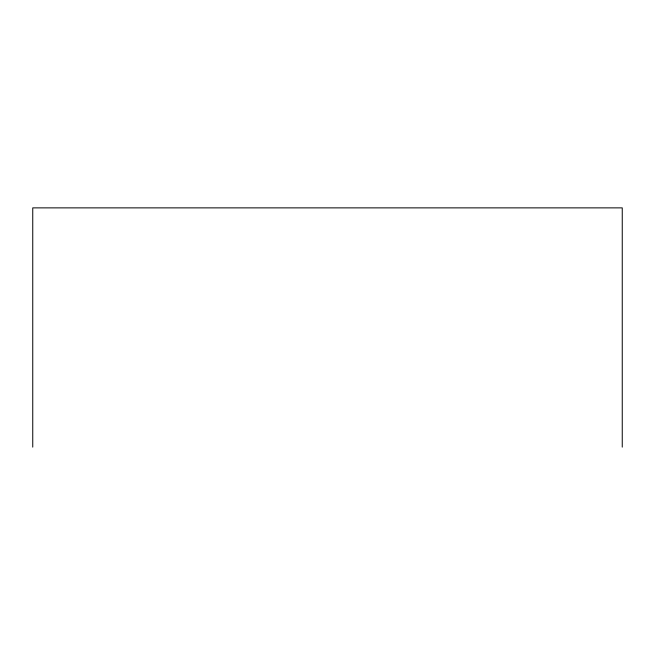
<?xml version="1.0" encoding="UTF-8"?>
<svg xmlns="http://www.w3.org/2000/svg" width="655" height="655" viewBox="0 0 655 655"><rect width="100%" height="100%" fill="white"/><g stroke="black" fill="none" stroke-linecap="round" stroke-linejoin="round"><path stroke-width="0.98" d="M622.25 447.128L622.25 207.872L32.75 207.872L32.75 447.128"/></g></svg>
